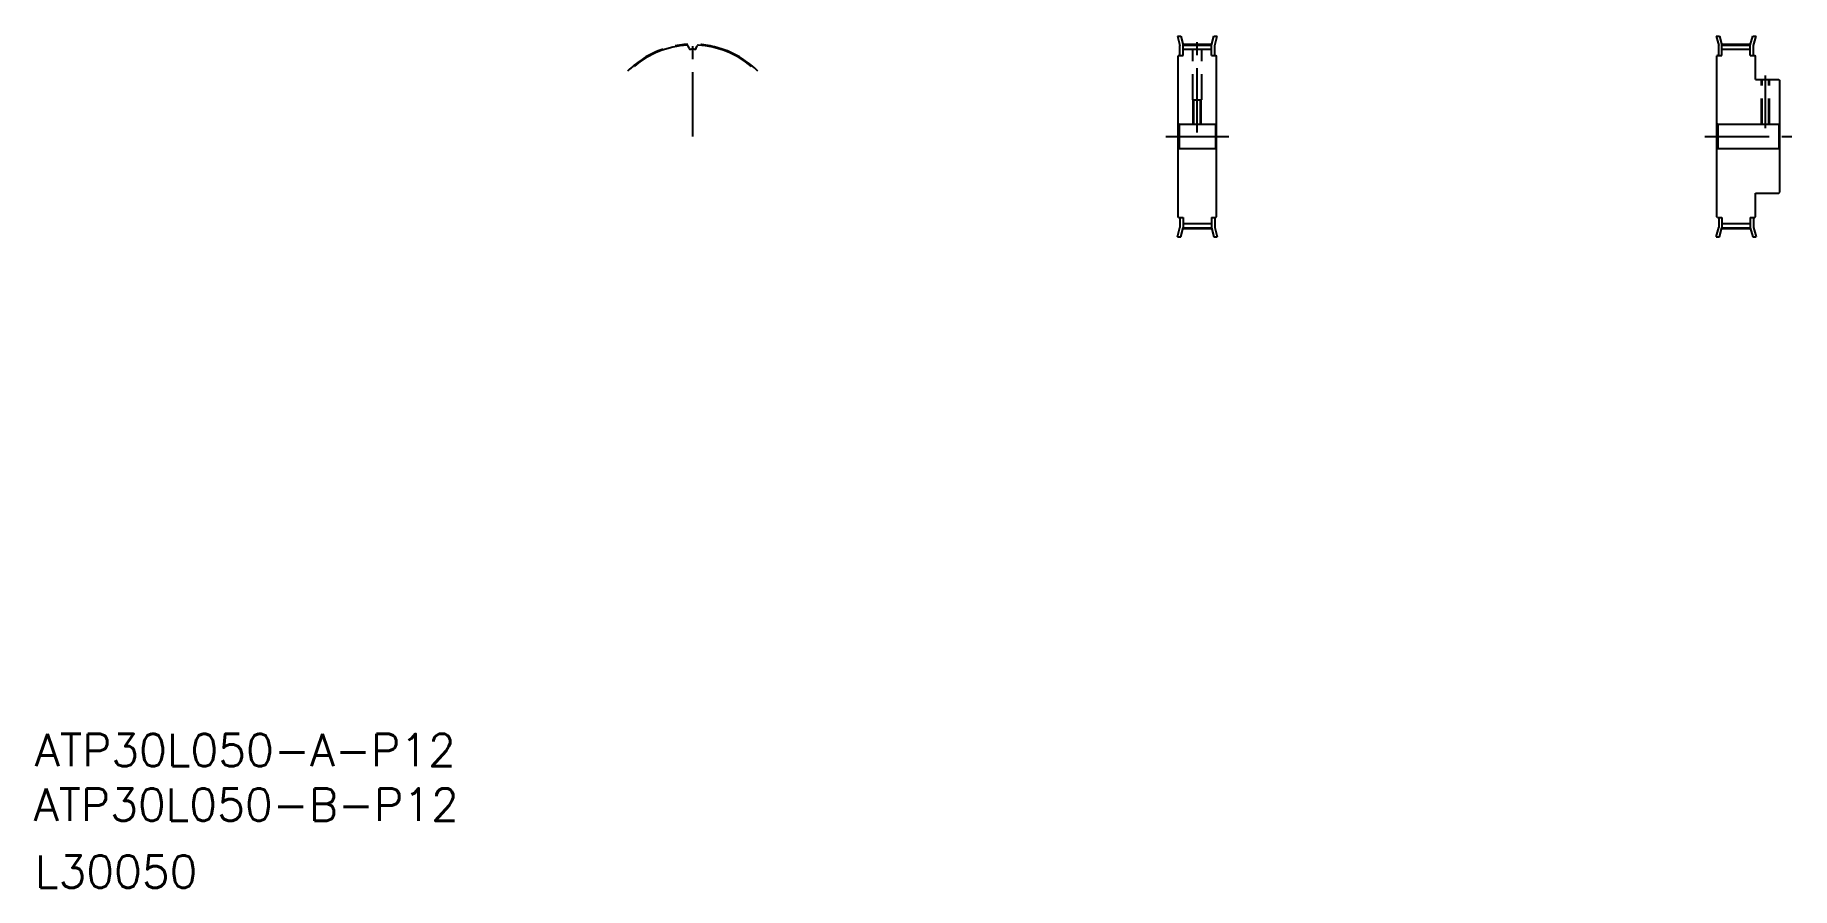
# Model space of a CAD drawing. Extents: x -158 to 709, y -217 to 204.
import ezdxf

# ---------------------------------------------------------------- set-up
doc = ezdxf.new("R2010")
doc.units = 0
doc.linetypes.add('CENTER', pattern=[50.8, 31.75, -6.35, 6.35, -6.35])
doc.linetypes.add('DASHED', pattern=[19.05, 12.7, -6.35])
doc.layers.get('0').update_dxf_attribs({"linetype": 'CONTINUOUS'})
doc.layers.add('CENTER', color=1, linetype='CENTER')
doc.styles.get("Standard").update_dxf_attribs({"font": 'txt', "bigfont": 'BIGFONT'})

msp = doc.modelspace()

# ---------------------------------------------------------------- linework, layer by layer
at = {"color": 7, "linetype": 'CONTINUOUS'}
for p, q in [((405.57, 203.1), (406.8, 198.49)), ((405.57, 203.1), (407.22, 203.1)), ((407.22, 203.1), (408.4, 198.7)), ((422.4, 198.7), (423.58, 203.1)), ((423.58, 203.1), (425.24, 203.1)), ((424, 198.49), (425.24, 203.1)), ((671.57, 203.1), (672.8, 198.49)), ((671.57, 203.1), (673.22, 203.1)), ((673.22, 203.1), (674.4, 198.7)), ((688.4, 198.7), (689.58, 203.1)), ((689.58, 203.1), (691.24, 203.1)), ((690, 198.49), (691.24, 203.1)), ((164.58, 197.13), (164.16, 198.28)), ((168.11, 197.13), (168.52, 198.28)), ((406.2, 193.6), (405.9, 193.3)), ((405.9, 113.9), (405.9, 193.3)), ((406.2, 193.6), (408.4, 193.6)), ((406.8, 193.6), (406.8, 198.49)), ((408.4, 198.7), (422.4, 198.7)), ((408.4, 193.6), (408.4, 198.7)), ((408.4, 196.57), (422.4, 196.57)), ((422.4, 193.6), (422.4, 198.7)), ((422.4, 196.15), (422.4, 196.15)), ((422.4, 194.88), (422.4, 194.88)), ((422.4, 193.6), (424.6, 193.6)), ((424, 193.6), (424, 198.49)), ((424.6, 193.6), (424.9, 193.3)), ((424.9, 113.9), (424.9, 193.3)), ((672.2, 193.6), (671.9, 193.3)), ((671.9, 113.9), (671.9, 193.3)), ((672.2, 193.6), (674.4, 193.6)), ((672.8, 193.6), (672.8, 198.49)), ((674.4, 198.7), (688.4, 198.7)), ((674.4, 193.6), (674.4, 198.7)), ((674.4, 196.57), (688.4, 196.57)), ((688.4, 193.6), (688.4, 198.7)), ((688.4, 193.6), (690.6, 193.6)), ((690, 193.6), (690, 198.49)), ((690.6, 193.6), (690.9, 193.3)), ((690.9, 181.6), (690.9, 193.3)), ((671.9, 128.9), (671.9, 178.3)), ((690.9, 181.6), (702.4, 181.6)), ((702.4, 181.6), (702.9, 181.1)), ((702.9, 126.1), (702.9, 181.1)), ((405.9, 160.1), (406.4, 159.6)), ((406.4, 159.6), (424.4, 159.6)), ((406.4, 159.6), (406.4, 147.6)), ((424.9, 160.1), (424.4, 159.6)), ((424.4, 159.6), (424.4, 147.6)), ((671.9, 160.1), (672.4, 159.6)), ((672.4, 159.6), (672.4, 147.6)), ((672.4, 159.6), (702.4, 159.6)), ((702.4, 159.6), (702.9, 160.1)), ((702.4, 159.6), (702.4, 147.6)), ((405.9, 147.1), (406.4, 147.6)), ((406.4, 147.6), (424.4, 147.6)), ((424.9, 147.1), (424.4, 147.6)), ((671.9, 147.1), (672.4, 147.6)), ((672.4, 147.6), (702.4, 147.6)), ((702.4, 147.6), (702.9, 147.1)), ((690.9, 113.9), (690.9, 125.6)), ((690.9, 125.6), (702.4, 125.6)), ((702.4, 125.6), (702.9, 126.1)), ((406.2, 113.6), (405.9, 113.9)), ((406.2, 113.6), (408.4, 113.6)), ((406.8, 113.6), (406.8, 108.71)), ((408.4, 113.6), (408.4, 108.5)), ((422.4, 113.6), (422.4, 108.5)), ((422.4, 113.6), (424.6, 113.6)), ((424, 113.6), (424, 108.71)), ((424.6, 113.6), (424.9, 113.9)), ((672.2, 113.6), (671.9, 113.9)), ((672.2, 113.6), (674.4, 113.6)), ((672.8, 113.6), (672.8, 108.71)), ((674.4, 113.6), (674.4, 108.5)), ((688.4, 113.6), (690.6, 113.6)), ((688.4, 113.6), (688.4, 108.5)), ((690, 113.6), (690, 108.71)), ((690.6, 113.6), (690.9, 113.9)), ((405.57, 104.1), (406.8, 108.71)), ((405.57, 104.1), (407.22, 104.1)), ((407.22, 104.1), (408.4, 108.5)), ((408.4, 110.63), (422.4, 110.63)), ((408.4, 108.5), (422.4, 108.5)), ((422.4, 108.5), (423.58, 104.1)), ((423.58, 104.1), (425.24, 104.1)), ((424, 108.71), (425.24, 104.1)), ((671.57, 104.1), (672.8, 108.71)), ((671.57, 104.1), (673.22, 104.1)), ((673.22, 104.1), (674.4, 108.5)), ((674.4, 110.63), (688.4, 110.63)), ((674.4, 108.5), (688.4, 108.5)), ((688.4, 108.5), (689.58, 104.1)), ((689.58, 104.1), (691.24, 104.1)), ((690, 108.71), (691.24, 104.1))]:
    msp.add_line(p, q, dxfattribs=at)
at = {"color": 3, "linetype": 'DASHED'}
for p, q in [((413.15, 171.6), (413.15, 196.57)), ((417.65, 171.6), (417.65, 196.57)), ((693.9, 159.6), (693.9, 181.6)), ((694.28, 159.6), (694.28, 181.6)), ((697.52, 159.6), (697.52, 181.6)), ((697.9, 159.6), (697.9, 181.6)), ((413.15, 171.6), (417.65, 171.6)), ((413.4, 159.6), (413.4, 171.6)), ((413.78, 159.6), (413.78, 171.6)), ((417.02, 159.6), (417.02, 171.6)), ((417.4, 159.6), (417.4, 171.6))]:
    msp.add_line(p, q, dxfattribs=at)
at = {"color": 7, "linetype": 'CONTINUOUS'}
for centre, radius, start, end in [((166.34, 153.6), 45.1, 93.44374, 130), ((163.67, 198.09), 0.53, 20, 93.44374), ((165.39, 197.42), 0.86, 200, 271.24748), ((166.34, 153.6), 42.97, 88.75252, 91.24748), ((167.3, 197.42), 0.86, 268.75252, 340), ((169.02, 198.09), 0.53, 86.55626, 160), ((166.34, 153.6), 45.1, 50, 86.55626)]:
    msp.add_arc(centre, radius, start, end, dxfattribs=at)
at = {"layer": 'CENTER', "color": 1, "linetype": 'CENTER'}
for p, q in [((166.34, 153.6), (166.34, 203.57)), ((415.4, 155.6), (415.4, 203.08)), ((408.3, 199.08), (422.5, 199.08)), ((674.3, 199.08), (688.5, 199.08)), ((695.9, 157.6), (695.9, 183.6)), ((399.9, 153.6), (430.9, 153.6)), ((665.9, 153.6), (708.9, 153.6)), ((408.3, 108.12), (422.5, 108.12)), ((674.3, 108.12), (688.5, 108.12))]:
    msp.add_line(p, q, dxfattribs=at)
msp.add_arc((166.34, 153.6), 45.48, 45, 135, dxfattribs=at)

# ---------------------------------------------------------------- texts
at = {"color": 7, "linetype": 'CONTINUOUS'}
for s, p in [('ATP30L050-A-P12', (-158.38, -157.25)), ('ATP30L050-B-P12', (-158.95, -184.17)), ('L30050', (-158.38, -217.25))]:
    msp.add_text(s, height=16, dxfattribs=at).set_placement(p)

doc.saveas('drawing.dxf')
